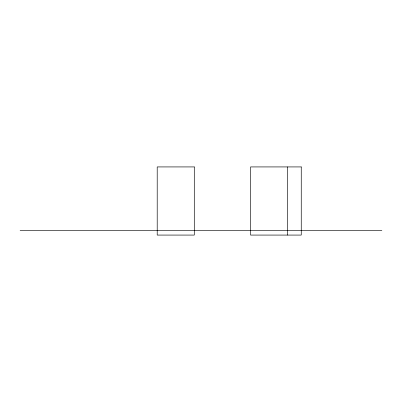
<?xml version="1.0" encoding="UTF-8"?>
<svg xmlns="http://www.w3.org/2000/svg" width="402" height="402" viewBox="0 0 402 402"><rect width="100%" height="100%" fill="white"/><g stroke="black" fill="none" stroke-linecap="round" stroke-linejoin="round"><path stroke-width="0.6" d="M20.1 230.522L381.9 230.522M287.636 166.925L287.636 235.075M194.292 166.925L157.207 166.925L157.207 235.075L194.292 235.075L194.292 166.925M301.254 166.925L250.552 166.925L250.552 235.075L301.254 235.075L301.254 166.925"/></g></svg>
